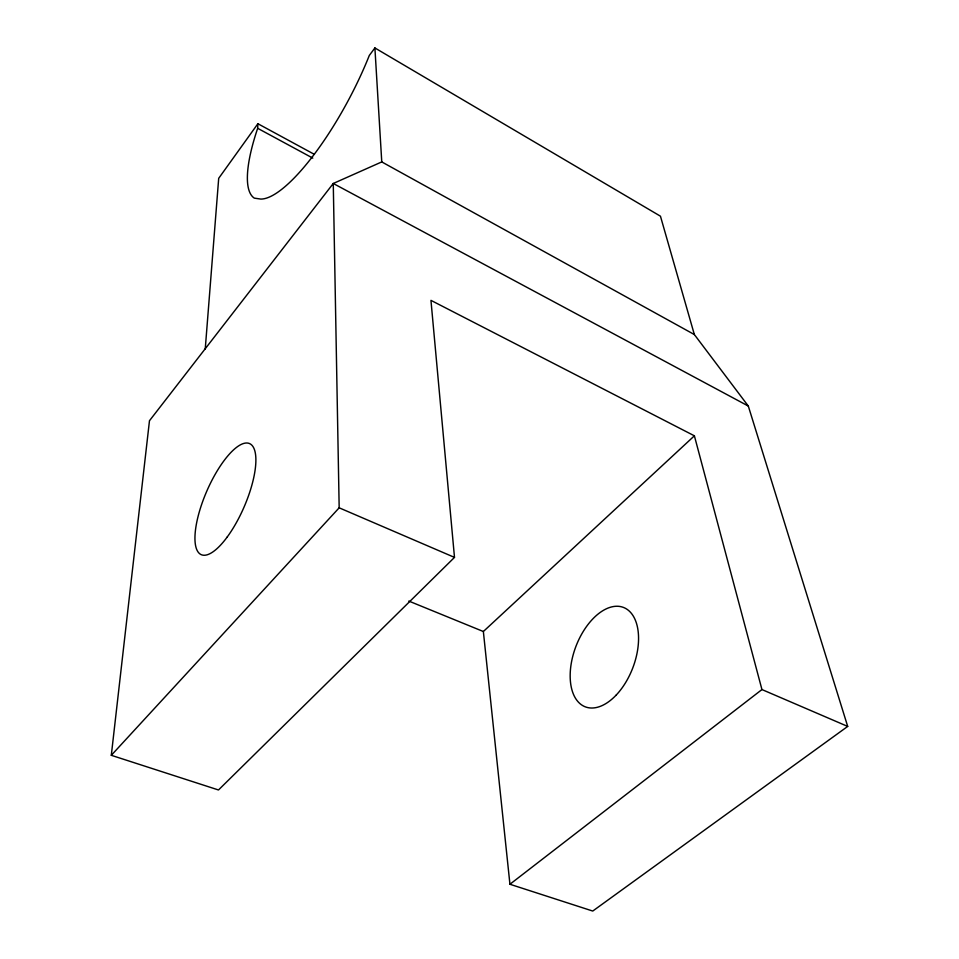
<?xml version="1.0" encoding="UTF-8"?>
<svg xmlns="http://www.w3.org/2000/svg" width="959" height="959" viewBox="0 0 959 959"><rect width="100%" height="100%" fill="white"/><g stroke="black" fill="none" stroke-linecap="round" stroke-linejoin="round"><path stroke-width="1.44" d="M694.352 334.547L381.766 161.915L333.264 183.481L149.472 420.737L111.304 755.308L218.484 789.976L454.494 557.395L430.951 300.359L694.388 435.818L483.36 631.513L509.936 884.258L592.746 911.05L847.696 726.419L748.308 406.053L694.352 334.547L660.451 216.195L374.897 47.95L369.299 55.466A130.112 35.867 -61.9 0 1 260.812 199.076L254.339 198.141A130.484 35.962 -61.9 0 1 257.671 128.302L257.887 123.723L314.396 154.375M205.214 349.328L218.7 178.326L257.887 123.723M111.304 755.308L339.174 507.814L333.264 183.481L748.308 406.053M509.936 884.258L761.949 689.557L847.696 726.419M408.798 601.065L483.36 631.513M339.174 507.814L454.494 557.395M257.671 128.302L312.79 158.115M694.388 435.818L761.949 689.557M374.897 47.95L381.766 161.915M616.241 695.023A53.248 30.4 -69 0 0 626.203 608.773A53.248 30.4 -69 0 0 570.653 667.608A53.248 30.4 -69 0 0 616.241 695.023M227.163 537.088A60.561 20.259 -66.5 0 0 250.862 444.329A60.561 20.259 -66.5 0 0 198.201 515.93A60.561 20.259 -66.5 0 0 227.163 537.088"/></g></svg>
